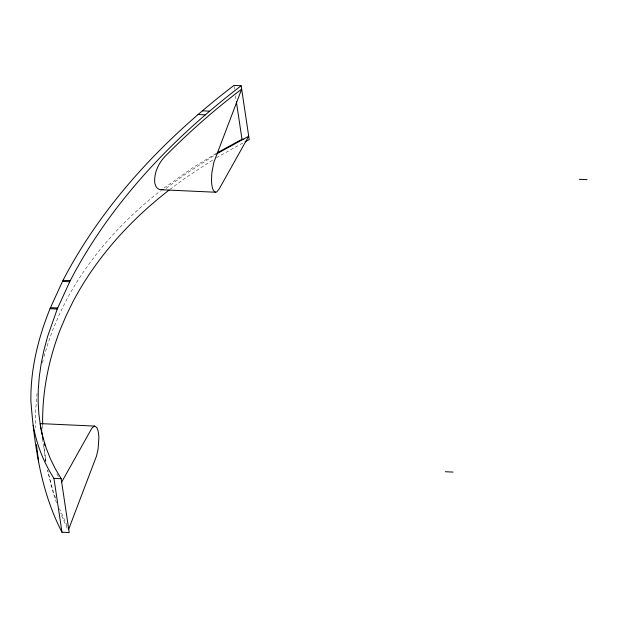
<?xml version="1.0" encoding="UTF-8"?>
<svg xmlns="http://www.w3.org/2000/svg" width="618" height="618" viewBox="0 0 618 618"><rect width="100%" height="100%" fill="white"/><g stroke="black" fill="none" stroke-linecap="round" stroke-linejoin="round"><path stroke-width="0.46" stroke-dasharray="3.09 2.32" d="M37.034 393.357L35.612 411.225L35.473 427.741M42.503 362.82L43.136 360.047M44.017 356.625L47.88 343.623L53.063 329.093L59.135 314.871L66.049 300.734C88.915 257.683 122.179 220.711 160.502 190.838M169.904 189.425L185.794 177.629L213.542 159.483M164.133 187.934L193.604 167.138L216.47 153.225M166.157 188.32L185.284 174.245L215.921 154.315M216.431 157.714L243.392 142.719M56.794 473.859L58.749 477.158M67.107 525.802L59.537 508.73M67.215 528.351L60.394 513.002M55.597 498.224L52.09 487.695L47.632 470.028M56.485 502.797L52.6 491.078L47.578 470.599M42.565 438.873L45.91 461.43M234.075 86.373L234.5 89.208M235.489 95.821L236.192 100.549M45.384 458.803L45.763 461.337M45.763 461.267L43.747 445.802M42.657 425.284L42.735 430.854"/><path stroke-width="0.93" d="M68.706 529.17L96.555 455.937L98.1 448.969L98.857 437.838A14.724 4.148 -87.4 0 0 97.574 429.24L96.748 427.486L94.678 426.088L40.24 423.6L40.919 428.931M241.167 85.763L233.936 85.431C164.929 138.131 103.345 202.882 63.005 280.34L50.012 308.699C38.177 338.085 30.375 369.525 30.9 401.368C34.43 446.126 41.058 491.92 61.985 532.237L69.216 532.569L61.167 478.711L55.311 468.815L50.313 458.626L46.149 447.957L42.851 436.957L40.409 425.547L38.841 413.805L38.131 401.7L38.285 389.278L39.305 376.532L41.197 363.531L43.932 350.213L47.532 336.717L57.242 309.031L70.228 280.672C110.576 203.214 172.152 138.463 241.167 85.763L249.216 139.622L245.052 141.839M61.676 482.11L91.155 429.448L92.329 427.633L94.678 426.088M169.177 190.012C130.274 220.132 96.423 257.451 73.279 301.066L66.358 315.203L60.286 329.425C48.629 359.614 42.132 391.951 42.65 424.357M217.281 152.77L241.986 139.289L243.793 139.367M216.733 153.851L248.706 136.223L219.22 188.884L216.864 191.835L215.697 192.244L161.259 189.749C158.509 189.711 156.145 187.671 155.427 185.068A9.903 4.967 -76.1 0 1 154.654 179.861C154.886 170.421 159.707 161.514 166.389 155.018C189.942 131.379 215.01 109.239 241.669 89.154L213.82 162.395L211.796 173.125L211.518 180.495A14.724 4.148 -87.4 0 0 212.801 189.093L213.627 190.846L215.697 192.244M161.259 189.749L163.623 189.394M202.248 110.823L209.479 111.155M198.069 114.539L205.3 114.871M579.298 179.305L587.1 179.66M63.005 280.34L70.228 280.672M62.503 281.399L69.726 281.731M50.46 307.687L57.69 308.019M50.012 308.699L57.242 309.031M445.346 471.727L453.149 472.09M33.187 425.223C36.508 444.095 43.554 462.264 53.936 478.378L61.167 478.711M44.187 443.098L45.014 445.848M41.105 429.804L42.225 435.057M42.41 435.937L43.167 439.46M236.339 101.491L241.986 139.289M53.936 478.378L61.985 532.237M38.656 461.855L36.454 444.62"/></g></svg>
